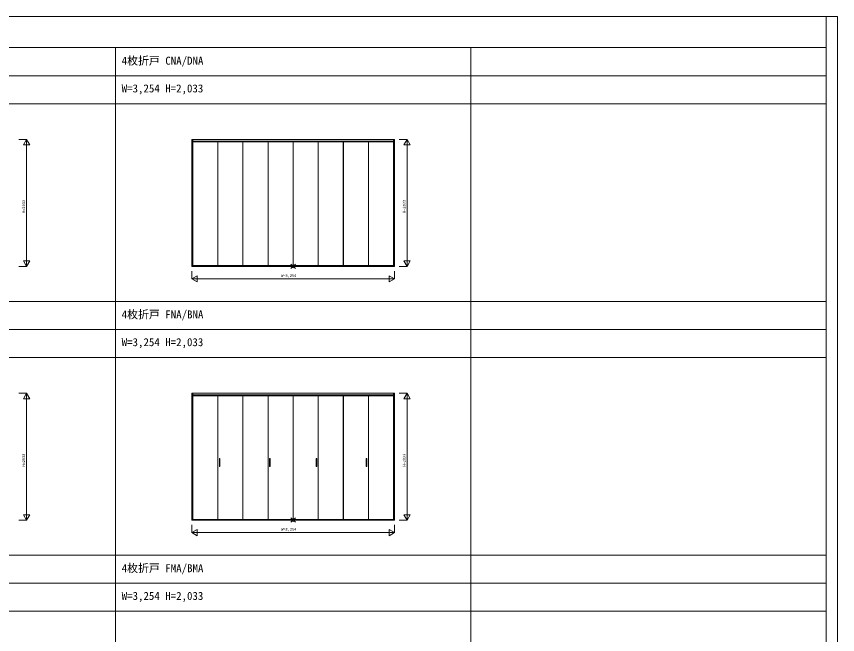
# Model space of a CAD drawing. Units: millimetres, scale not verified. Extents: x -14341 to 14341, y -10000 to 10000.
# Drawn here: x 1171 to 14341, y 90 to 10000 of the extents above; entities that cross this region are included whole.
import ezdxf
from ezdxf.enums import TextEntityAlignment as Align

# ---------------------------------------------------------------- set-up
doc = ezdxf.new("R2010")
doc.units = ezdxf.units.MM
doc.header["$LTSCALE"] = 50
doc.layers.add('0-0_0', color=7, linetype='Continuous')
for name, color, linetype, lineweight in [('0-1_YKK_F1', 7, 'Continuous', 18), ('0-2_YKK_A1', 4, 'Continuous', 18), ('0-5_YKK_N1', 2, 'Continuous', 18), ('0-7_YKK_IN', 1, 'Continuous', 18)]:
    doc.layers.add(name, color=color, linetype=linetype, lineweight=lineweight)
doc.styles.add('ＭＳ ゴシック', font='')
doc.styles.get('ＭＳ ゴシック').set_extended_font_data('MS Gothic')

msp = doc.modelspace()

# ---------------------------------------------------------------- linework, layer by layer
at = {"layer": '0-1_YKK_F1'}
for p, q in [((-14340.51, 10000), (14340.51, 10000)), ((14159.49, -10000), (14159.49, 10000)), ((-14340.51, 9500), (14159.49, 9500)), ((2759.49, -10000), (2759.49, 9500)), ((8459.49, -10000), (8459.49, 9500)), ((-14340.51, 9050), (14159.49, 9050)), ((-14340.51, 8600), (14159.49, 8600)), ((-14340.51, 5432), (14159.49, 5432)), ((-14340.51, 4982), (14159.49, 4982)), ((-14340.51, 4532), (14159.49, 4532)), ((-14340.51, 1364), (14159.49, 1364)), ((-14340.51, 914), (14159.49, 914)), ((-14340.51, 464), (14159.49, 464))]:
    msp.add_line(p, q, dxfattribs=at)
msp.add_lwpolyline([(-14340.51, -10000), (14340.51, -10000), (14340.51, 10000)], dxfattribs=at)
at = {"layer": '0-2_YKK_A1'}
for p, q in [((4002.49, 8026.5), (4002.49, 5993.5)), ((4002.49, 8002.5), (7216.49, 8002.5)), ((4002.49, 7999.5), (7216.49, 7999.5)), ((4002.49, 7988), (4802.99, 7988)), ((4401.24, 6005.59), (4401.24, 7988)), ((4401.24, 6005.59), (4401.24, 7988)), ((4802.99, 6005.59), (4802.99, 7988)), ((4804.99, 7988), (5608.49, 7988)), ((4804.99, 7988), (4804.99, 6005.59)), ((5206.74, 6005.59), (5206.74, 7988)), ((5206.74, 6005.59), (5206.74, 7988)), ((5608.49, 6005.59), (5608.49, 7988)), ((6413.99, 7988), (5610.49, 7988)), ((5610.49, 6005.59), (5610.49, 7988)), ((6012.24, 6005.59), (6012.24, 7988)), ((6012.24, 6005.59), (6012.24, 7988)), ((6413.99, 7988), (6413.99, 6005.59)), ((6415.99, 7988), (7216.49, 7988)), ((6415.99, 6005.59), (6415.99, 7988)), ((6817.74, 6005.59), (6817.74, 7988)), ((6817.74, 6005.59), (6817.74, 7988)), ((7216.49, 5993.5), (7216.49, 8026.5)), ((4002.49, 6005.59), (4802.99, 6005.59)), ((4804.99, 6005.59), (5608.49, 6005.59)), ((6413.99, 6005.59), (5610.49, 6005.59)), ((6415.99, 6005.59), (7216.49, 6005.59)), ((4002.49, 3958.5), (4002.49, 1925.5)), ((7216.49, 1925.5), (7216.49, 3958.5)), ((4002.49, 3934.5), (7216.49, 3934.5)), ((4002.49, 3931.5), (7216.49, 3931.5)), ((4002.49, 3920), (4802.99, 3920)), ((4401.24, 1937.59), (4401.24, 3920)), ((4401.24, 1937.59), (4401.24, 3920)), ((4802.99, 1937.59), (4802.99, 3920)), ((4804.99, 3920), (5608.49, 3920)), ((4804.99, 3920), (4804.99, 1937.59)), ((5206.74, 1937.59), (5206.74, 3920)), ((5206.74, 1937.59), (5206.74, 3920)), ((5608.49, 1937.59), (5608.49, 3920)), ((6413.99, 3920), (5610.49, 3920)), ((5610.49, 1937.59), (5610.49, 3920)), ((6012.24, 1937.59), (6012.24, 3920)), ((6012.24, 1937.59), (6012.24, 3920)), ((6413.99, 3920), (6413.99, 1937.59)), ((6415.99, 3920), (7216.49, 3920)), ((6415.99, 1937.59), (6415.99, 3920)), ((6817.74, 1937.59), (6817.74, 3920)), ((6817.74, 1937.59), (6817.74, 3920)), ((4426.24, 2911.16), (4426.24, 2788.84)), ((4436.24, 2911.16), (4436.24, 2788.84)), ((5231.74, 2911.16), (5231.74, 2788.84)), ((5241.74, 2911.16), (5241.74, 2788.84)), ((5977.24, 2911.16), (5977.24, 2788.84)), ((5987.24, 2911.16), (5987.24, 2788.84)), ((6782.74, 2911.16), (6782.74, 2788.84)), ((6792.74, 2911.16), (6792.74, 2788.84)), ((4002.49, 1937.59), (4802.99, 1937.59)), ((4804.99, 1937.59), (5608.49, 1937.59)), ((6413.99, 1937.59), (5610.49, 1937.59)), ((6415.99, 1937.59), (7216.49, 1937.59))]:
    msp.add_line(p, q, dxfattribs=at)
for points in [[(3982.49, 5993.5), (7236.49, 5993.5), (7236.49, 8026.5), (3982.49, 8026.5)], [(3982.49, 1925.5), (7236.49, 1925.5), (7236.49, 3958.5), (3982.49, 3958.5)]]:
    msp.add_lwpolyline(points, close=True, dxfattribs=at)
for centre, start, end in [((4431.24, 2910.46), 8.0102, 171.9898), ((5236.74, 2910.46), 8.0102, 171.9898), ((5982.24, 2910.46), 8.0102, 171.9898), ((6787.74, 2910.46), 8.0102, 171.9898), ((4431.24, 2789.54), 188.0102, 351.9898), ((5236.74, 2789.54), 188.0102, 351.9898), ((5982.24, 2789.54), 188.0102, 351.9898), ((6787.74, 2789.54), 188.0102, 351.9898)]:
    msp.add_arc(centre, 5.05, start, end, dxfattribs=at)
at = {"layer": '0-5_YKK_N1'}
for p, q in [((1208.99, 8026.5), (1333.99, 8026.5)), ((1283.99, 7939.9), (1383.99, 7939.9)), ((1333.99, 8026.5), (1333.99, 5993.5)), ((7311.49, 8026.5), (7436.49, 8026.5)), ((7386.49, 7939.9), (7486.49, 7939.9)), ((7436.49, 8026.5), (7436.49, 5993.5)), ((1283.99, 6080.1), (1383.99, 6080.1)), ((7386.49, 6080.1), (7486.49, 6080.1)), ((1208.99, 5993.5), (1333.99, 5993.5)), ((7311.49, 5993.5), (7436.49, 5993.5)), ((3982.49, 5918.5), (3982.49, 5793.5)), ((4069.09, 5843.5), (4069.09, 5743.5)), ((7149.89, 5843.5), (7236.49, 5793.5)), ((7149.89, 5843.5), (7149.89, 5743.5)), ((7236.49, 5918.5), (7236.49, 5793.5)), ((3982.49, 5793.5), (4069.09, 5743.5)), ((7149.89, 5743.5), (7236.49, 5793.5)), ((1208.99, 3958.5), (1333.99, 3958.5)), ((1333.99, 3958.5), (1333.99, 1925.5)), ((7311.49, 3958.5), (7436.49, 3958.5)), ((7436.49, 3958.5), (7436.49, 1925.5)), ((1283.99, 3871.9), (1383.99, 3871.9)), ((7386.49, 3871.9), (7486.49, 3871.9)), ((1283.99, 2012.1), (1383.99, 2012.1)), ((7386.49, 2012.1), (7486.49, 2012.1)), ((1208.99, 1925.5), (1333.99, 1925.5)), ((3982.49, 1850.5), (3982.49, 1725.5)), ((7236.49, 1850.5), (7236.49, 1725.5)), ((7311.49, 1925.5), (7436.49, 1925.5)), ((3982.49, 1725.5), (4069.09, 1675.5)), ((4069.09, 1775.5), (4069.09, 1675.5)), ((7149.89, 1775.5), (7236.49, 1725.5)), ((7149.89, 1775.5), (7149.89, 1675.5)), ((7149.89, 1675.5), (7236.49, 1725.5))]:
    msp.add_line(p, q, dxfattribs=at)
for points in [[(1283.99, 7939.9), (1333.99, 8026.5), (1383.99, 7939.9)], [(7386.49, 7939.9), (7436.49, 8026.5), (7486.49, 7939.9)], [(1283.99, 6080.1), (1333.99, 5993.5), (1383.99, 6080.1)], [(7386.49, 6080.1), (7436.49, 5993.5), (7486.49, 6080.1)], [(7236.49, 5793.5), (3982.49, 5793.5), (4069.09, 5843.5)], [(1283.99, 3871.9), (1333.99, 3958.5), (1383.99, 3871.9)], [(7386.49, 3871.9), (7436.49, 3958.5), (7486.49, 3871.9)], [(1283.99, 2012.1), (1333.99, 1925.5), (1383.99, 2012.1)], [(7386.49, 2012.1), (7436.49, 1925.5), (7486.49, 2012.1)], [(7236.49, 1725.5), (3982.49, 1725.5), (4069.09, 1775.5)]]:
    msp.add_lwpolyline(points, dxfattribs=at)
at = {"layer": '0-7_YKK_IN'}
for p, q in [((5574.14, 5958.14), (5644.85, 6028.86)), ((5574.14, 6028.86), (5644.85, 5958.14)), ((5574.14, 1890.14), (5644.85, 1960.86)), ((5574.14, 1960.86), (5644.85, 1890.14))]:
    msp.add_line(p, q, dxfattribs=at)
for centre in [(5609.49, 5993.5), (5609.49, 1925.5)]:
    msp.add_circle(centre, 25, dxfattribs=at)

# ---------------------------------------------------------------- texts
at = {"layer": '0-0_0', "style": 'ＭＳ ゴシック'}
for s, p in [('4枚折戸 CNA/DNA', (2859.49, 9187.5)), ('W=3,254 H=2,033', (2859.49, 8743.5)), ('4枚折戸 FNA/BNA', (2859.49, 5119.5)), ('W=3,254 H=2,033', (2859.49, 4675.5)), ('4枚折戸 FMA/BMA', (2859.49, 1051.5)), ('W=3,254 H=2,033', (2859.49, 607.5))]:
    msp.add_text(s, height=128.3, dxfattribs=at).set_placement(p, align=Align.BOTTOM_LEFT)
at = {"layer": '0-5_YKK_N1', "color": 7, "style": 'ＭＳ ゴシック'}
for p in [(1321.99, 6851), (7424.49, 6851), (1321.99, 2783), (7424.49, 2783)]:
    msp.add_text('H=2033', height=43.99, rotation=90, dxfattribs=at).set_placement(p, align=Align.BOTTOM_LEFT)
for p in [(5417.49, 5810.5), (5417.49, 1742.5)]:
    msp.add_text('W=3,254', height=43.99, dxfattribs=at).set_placement(p, align=Align.BOTTOM_LEFT)

doc.saveas('drawing.dxf')
